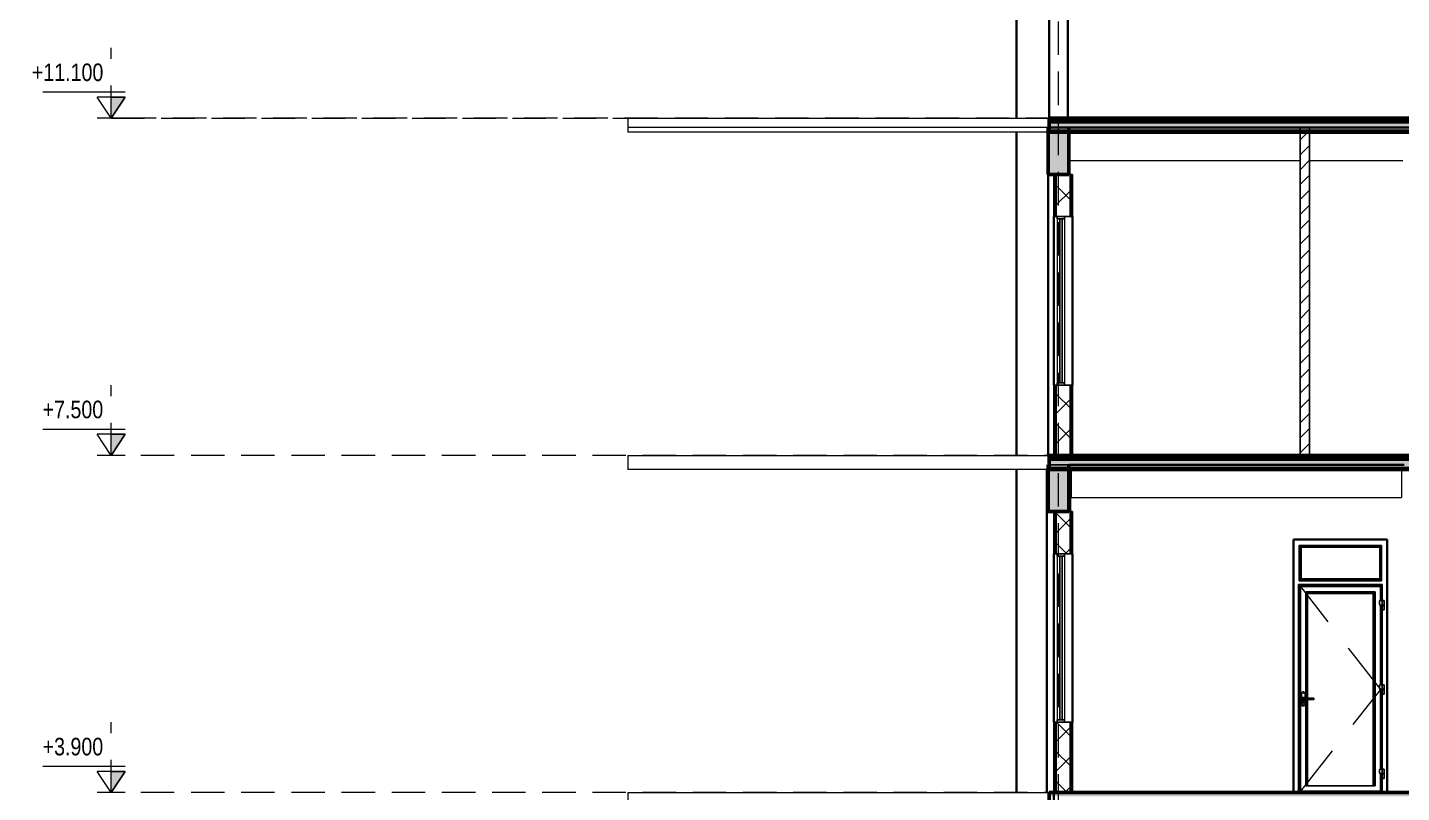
# Model space of a CAD drawing. Header units: millimetres. Extents: x -10459 to 43935, y -3751 to 20306.
# Drawn here: x -10459 to 4212, y 3900 to 12069 of the extents above; entities that cross this region are included whole.
import ezdxf

# ---------------------------------------------------------------- set-up
doc = ezdxf.new("R2010")
doc.units = ezdxf.units.MM
doc.linetypes.add('Centre', pattern=[2381.25, 476.25, -357.1875, 1190.625, -357.1875])
doc.linetypes.add('Hidden', pattern=[535.78125, 357.1875, -178.59375])
for name, color, linetype, lineweight in [('A-DOOR', 31, 'Continuous', 25), ('A-FLOR', 192, 'Continuous', 18), ('A-FLOR-LEVL', 51, 'Continuous', 9), ('A-FLOR-MCUT', 51, 'Continuous', 50), ('A-FLOR-PATT', 8, 'Continuous', 50), ('A-GLAZ', 151, 'Continuous', 25), ('A-WALL', 113, 'Continuous', 35), ('A-WALL-PATT', 111, 'Continuous', 25), ('S-BEAM', 12, 'Continuous', 18), ('S-COLS', 52, 'Continuous', 35), ('S-FNDN', 32, 'Continuous', 18), ('S-GRID', 1, 'Continuous', 9)]:
    doc.layers.add(name, color=color, linetype=linetype, lineweight=lineweight)
doc.styles.add('Arial', font='arial.ttf', dxfattribs={"width": 0.8, "height": 187.5})
pattern_1 = [(0, (3970.77, 5345.385), (304.8, 76.2), [25.146, -203.454, 25.146, -203.454, -1219.2]), (0, (3970.77, 5345.385), (304.8, 76.2), [-457.2, 25.146, -432.054, 25.146, -203.454, -533.4]), (0, (3970.77, 5345.385), (304.8, 76.2), [-1143, 25.146, -127.254, 25.146, -355.854]), (120, (4085.07, 5383.485), (-218.3911, 225.8645), [25.146, -203.454, 25.146, -203.454, -1219.2]), (120, (4085.07, 5383.485), (-218.3911, 225.8645), [-457.2, 25.146, -432.054, 25.146, -203.454, -533.4]), (120, (4085.07, 5383.485), (-218.3911, 225.8645), [-1143, 25.146, -127.254, 25.146, -355.854]), (240, (4123.17, 5535.885), (-86.4089, -302.0645), [25.146, -203.454, 25.146, -203.454, -1219.2]), (240, (4123.17, 5535.885), (-86.4089, -302.0645), [-457.2, 25.146, -432.054, 25.146, -203.454, -533.4]), (240, (4123.17, 5535.885), (-86.4089, -302.0645), [-1143, 25.146, -127.254, 25.146, -355.854])]
pattern_2 = [(45, (3970.77, 5345.39), (-159.099, 159.099), []), (135, (3970.77, 5345.39), (-159.099, -159.099), [])]

# ---------------------------------------------------------------- blocks, each defined once
blk = doc.blocks.new('CỬA 1 CÁNH EROWINDOW_có ô chết_ - D4_1000x2200-2368989-MẶT CẮT 1-1')
at = {"layer": 'A-DOOR'}
for p, q in [((3121, 6539), (3999, 6539)), ((3121, 6161), (3121, 6539)), ((3121, 6161), (3121, 6539)), ((3121, 6539), (3999, 6539)), ((3131, 6529), (3141, 6519)), ((3131, 6529), (3131, 6171)), ((3989, 6529), (3131, 6529)), ((3979, 6519), (3141, 6519)), ((3141, 6519), (3141, 6181)), ((3979, 6519), (3989, 6529)), ((3979, 6181), (3979, 6519)), ((3989, 6171), (3989, 6529)), ((3999, 6539), (3999, 6161)), ((3999, 6539), (3999, 6161)), ((3141, 6181), (3131, 6171)), ((3131, 6171), (3989, 6171)), ((3141, 6181), (3979, 6181)), ((3979, 6181), (3989, 6171)), ((3113, 6120), (4007, 6120)), ((3113, 6120), (3123, 6110)), ((3113, 3915), (3113, 6120)), ((3999, 6161), (3121, 6161)), ((3999, 6161), (3121, 6161)), ((3997, 6110), (3123, 6110)), ((3123, 6110), (3123, 3915)), ((3133, 6100), (3987, 6100)), ((3133, 3915), (3133, 6100)), ((3987, 6100), (3133, 6100)), ((3133, 6100), (3133, 3915)), ((3189, 4913), (3189, 6044)), ((3931, 6044), (3189, 6044)), ((3189, 4913), (3189, 6044)), ((3189, 6044), (3931, 6044)), ((3209, 6024), (3199, 6034)), ((3199, 6034), (3199, 4908)), ((3199, 6034), (3921, 6034)), ((3209, 6024), (3209, 4908)), ((3911, 6024), (3209, 6024)), ((3911, 6024), (3921, 6034)), ((3911, 3971), (3911, 6024)), ((3921, 6034), (3921, 3971)), ((3931, 3971), (3931, 6044)), ((3931, 6044), (3931, 3971)), ((3987, 6100), (3987, 5950)), ((3987, 5950), (3987, 6100)), ((4007, 6120), (3997, 6110)), ((3997, 6110), (3997, 5950)), ((4007, 6120), (4007, 5950)), ((3977, 5912), (3977, 5940)), ((3987, 5950), (4027, 5950)), ((4027, 5902), (3987, 5902)), ((3987, 5902), (3987, 5050)), ((3987, 5050), (3987, 5902)), ((3997, 5902), (3997, 5050)), ((4007, 5950), (4007, 5902)), ((4007, 5902), (4007, 5050)), ((4007, 5898), (4007, 5850)), ((4007, 5898), (4027, 5898)), ((4009, 5902), (4009, 5898)), ((4024, 5898), (4024, 5902)), ((4027, 5902), (4027, 5950)), ((4027, 5850), (4027, 5898)), ((4007, 5850), (4027, 5850)), ((3977, 5012), (3977, 5040)), ((3987, 5050), (4027, 5050)), ((4027, 5002), (3987, 5002)), ((3987, 5002), (3987, 4150)), ((3987, 4150), (3987, 5002)), ((3997, 5002), (3997, 4150)), ((4007, 5050), (4007, 5002)), ((4007, 5002), (4007, 4150)), ((4007, 4998), (4007, 4950)), ((4007, 4998), (4027, 4998)), ((4009, 5002), (4009, 4998)), ((4024, 4998), (4024, 5002)), ((4027, 5002), (4027, 5050)), ((4027, 4950), (4027, 4998)), ((3143, 4955), (3143, 4845)), ((3159, 4860), (3159, 4871)), ((3160, 4853), (3160, 4858)), ((3160, 4858), (3160, 4853)), ((3161, 4873), (3165, 4873)), ((3189, 4913), (3163, 4913)), ((3188, 4909), (3163, 4909)), ((3163, 4891), (3188, 4891)), ((3163, 4887), (3189, 4887)), ((3166, 4858), (3166, 4853)), ((3166, 4853), (3166, 4858)), ((3167, 4871), (3167, 4860)), ((3183, 4913), (3183, 4955)), ((3183, 4845), (3183, 4887)), ((3198, 4904), (3188, 4909)), ((3188, 4891), (3198, 4896)), ((3199, 4908), (3189, 4913)), ((3189, 4887), (3199, 4892)), ((3189, 3971), (3189, 4887)), ((3189, 3971), (3189, 4887)), ((3269, 4904), (3198, 4904)), ((3198, 4896), (3269, 4896)), ((3269, 4908), (3199, 4908)), ((3199, 4892), (3269, 4892)), ((3199, 4892), (3199, 3971)), ((3209, 4892), (3209, 3971)), ((4007, 4950), (4027, 4950)), ((3977, 4112), (3977, 4140)), ((3987, 4150), (4027, 4150)), ((4007, 4150), (4007, 4102)), ((4027, 4102), (4027, 4150)), ((3199, 3971), (3189, 3971)), ((3931, 3971), (3189, 3971)), ((3921, 3971), (3931, 3971)), ((4027, 4102), (3987, 4102)), ((3987, 4102), (3987, 3915)), ((3987, 3915), (3987, 4102)), ((3997, 4102), (3997, 3915)), ((4007, 4102), (4007, 3915)), ((4007, 4098), (4007, 4050)), ((4007, 4098), (4027, 4098)), ((4007, 4050), (4027, 4050)), ((4009, 4102), (4009, 4098)), ((4024, 4098), (4024, 4102)), ((4027, 4050), (4027, 4098)), ((3123, 3915), (3113, 3915)), ((3121, 3900), (3121, 3915)), ((3123, 3915), (3133, 3915)), ((3133, 3915), (3987, 3915)), ((3141, 3915), (3141, 3900)), ((3979, 3915), (3979, 3900)), ((3997, 3915), (3987, 3915)), ((4007, 3915), (3997, 3915)), ((3999, 3915), (3999, 3900))]:
    blk.add_line(p, q, dxfattribs=at)
at = {"layer": 'A-DOOR', "linetype": 'Centre', "lineweight": 18}
for p, q in [((3133, 6100), (3987, 5000)), ((3987, 5000), (3133, 3915))]:
    blk.add_line(p, q, dxfattribs=at)
at = {"layer": 'A-DOOR', "flags": 128}
for points in [[(3163, 4913), (3162, 4913), (3162, 4913), (3161, 4913), (3161, 4913), (3160, 4913), (3160, 4913), (3159, 4912), (3159, 4912), (3158, 4912), (3158, 4912), (3157, 4912), (3157, 4912), (3157, 4911), (3156, 4911), (3156, 4911), (3155, 4910), (3155, 4910), (3154, 4910), (3154, 4909), (3154, 4909), (3153, 4909), (3153, 4908), (3153, 4908), (3152, 4907), (3152, 4907), (3152, 4907), (3152, 4906), (3151, 4906), (3151, 4905), (3151, 4905), (3151, 4904), (3151, 4904), (3150, 4903), (3150, 4903), (3150, 4902), (3150, 4902), (3150, 4901), (3150, 4901), (3150, 4900), (3150, 4900), (3150, 4899), (3150, 4899), (3150, 4898), (3150, 4898), (3150, 4897), (3150, 4897), (3151, 4896), (3151, 4896), (3151, 4895), (3151, 4895), (3151, 4894), (3152, 4894), (3152, 4893), (3152, 4893), (3152, 4892), (3153, 4892), (3153, 4892), (3153, 4891), (3154, 4891), (3154, 4890), (3155, 4890), (3155, 4890), (3155, 4889), (3156, 4889), (3156, 4889), (3157, 4889), (3157, 4888), (3158, 4888), (3158, 4888), (3159, 4888), (3159, 4888), (3160, 4887), (3160, 4887), (3161, 4887), (3161, 4887), (3162, 4887), (3162, 4887), (3163, 4887), (3163, 4887)], [(3269, 4892), (3269, 4892), (3270, 4892), (3270, 4892), (3270, 4892), (3271, 4892), (3271, 4892), (3271, 4892), (3272, 4892), (3272, 4893), (3272, 4893), (3272, 4893), (3273, 4893), (3273, 4893), (3273, 4893), (3274, 4893), (3274, 4894), (3274, 4894), (3274, 4894), (3275, 4894), (3275, 4894), (3275, 4895), (3275, 4895), (3275, 4895), (3276, 4895), (3276, 4896), (3276, 4896), (3276, 4896), (3276, 4897), (3276, 4897), (3276, 4897), (3277, 4897), (3277, 4898), (3277, 4898), (3277, 4898), (3277, 4899), (3277, 4899), (3277, 4899), (3277, 4900), (3277, 4900), (3277, 4900), (3277, 4901), (3277, 4901), (3277, 4901), (3277, 4902), (3277, 4902), (3277, 4902), (3277, 4902), (3277, 4903), (3276, 4903), (3276, 4903), (3276, 4904), (3276, 4904), (3276, 4904), (3276, 4904), (3275, 4905), (3275, 4905), (3275, 4905), (3275, 4905), (3275, 4906), (3274, 4906), (3274, 4906), (3274, 4906), (3274, 4907), (3273, 4907), (3273, 4907), (3273, 4907), (3273, 4907), (3272, 4907), (3272, 4907), (3272, 4908), (3271, 4908), (3271, 4908), (3271, 4908), (3270, 4908), (3270, 4908), (3270, 4908), (3269, 4908), (3269, 4908), (3269, 4908)]]:
    blk.add_lwpolyline(points, dxfattribs=at)
at = {"layer": 'A-DOOR'}
for centre, radius, start, end in [((3987, 5940), 10, 90, 180), ((3987, 5940), 10, 150, 180), ((3987, 5912), 10, 180, 270), ((3987, 5912), 10, 195, 225), ((3987, 5040), 10, 90, 180), ((3987, 5040), 10, 150, 180), ((3987, 5012), 10, 180, 270), ((3987, 5012), 10, 195, 225), ((3163, 4955), 20, 0, 180), ((3163, 4845), 20, 180, 0), ((3163, 4900), 15, 59.6784, 180), ((3163, 4900), 15, 180, 297.213), ((3163, 4900), 8.66, 90, 270), ((3163, 4900), 15, 114.4972, 120), ((3163, 4900), 15, 99.6105, 105), ((3163, 4900), 15, 255, 260.3895), ((3161, 4871), 2.04, 90, 180), ((3160, 4860), 1.99, 180, 268.9596), ((3160, 4860), 1.99, 224.4798, 268.9596), ((3163, 4963), 3, 0, 180), ((3163, 4963), 3, 180, 0), ((3163, 4900), 3.02, 0, 180), ((3163, 4900), 3.02, 180, 0), ((3163, 4853), 2.5, 180, 0), ((3163, 4900), 15, 84.7698, 90), ((3163, 4900), 15, 270, 275.2302), ((3163, 4900), 3.02, 30, 45), ((3163, 4900), 3.02, 315, 330), ((3165, 4871), 2.04, 0, 90), ((3166, 4860), 1.99, 271.0404, 0), ((3166, 4860), 1.99, 271.0404, 315.5202), ((3163, 4900), 15, 69.9569, 75), ((3163, 4900), 15, 285, 290.0431), ((3269, 4900), 3.66, 270, 90), ((3163, 4838), 3, 0, 180), ((3163, 4838), 3, 180, 0), ((3987, 4140), 10, 90, 180), ((3987, 4140), 10, 150, 180), ((3987, 4112), 10, 180, 270), ((3987, 4112), 10, 195, 225)]:
    blk.add_arc(centre, radius, start, end, dxfattribs=at)
for points in [[(3189, 4913), (3189, 4913), (3189, 4913), (3188, 4911), (3188, 4909), (3188, 4909)], [(3189, 4887), (3189, 4887), (3189, 4887), (3188, 4889), (3188, 4891), (3188, 4891)], [(3199, 4908), (3199, 4908), (3199, 4908), (3198, 4906), (3198, 4904), (3198, 4904)], [(3199, 4892), (3199, 4892), (3199, 4892), (3198, 4894), (3198, 4896), (3198, 4896)]]:
    blk.add_open_spline(points, degree=3, dxfattribs=at)
blk = doc.blocks.new('M_Concrete-Rectangular-Column - COT250X350-2391838-MẶT CẮT 1-1')
at = {"layer": 'S-COLS'}
for p, q in [((425, 7350), (425, 3900)), ((675, 7350), (675, 6900))]:
    blk.add_line(p, q, dxfattribs=at)
blk = doc.blocks.new('M_Concrete-Rectangular-Column - COT220X300-2391839-MẶT CẮT 1-1')
at = {"layer": 'S-COLS'}
blk.add_line((440, 10500), (440, 7500), dxfattribs=at)
blk = doc.blocks.new('M_Concrete-Rectangular-Column - COT200X250-2391840-MẶT CẮT 1-1')
at = {"layer": 'S-COLS'}
for p, q in [((450, 12600), (450, 11100)), ((650, 12600), (650, 11100))]:
    blk.add_line(p, q, dxfattribs=at)
blk = doc.blocks.new('CUA SO 2 CANH NHOM KINH O O THOANG - S1_1500x1800-V23-MẶT CẮT 1-1')
at = {"layer": 'A-GLAZ'}
for p, q in [((613, 6450), (537, 6450)), ((537, 6450), (537, 6425)), ((537, 6425), (613, 6425)), ((587.5, 6425), (562.5, 6425)), ((562.5, 6425), (562.5, 4675)), ((587.5, 4675), (587.5, 6425)), ((613, 6425), (613, 6450)), ((613, 4675), (537, 4675)), ((537, 4675), (537, 4650)), ((537, 4650), (613, 4650)), ((562.5, 4675), (587.5, 4675)), ((613, 4650), (613, 4675))]:
    blk.add_line(p, q, dxfattribs=at)
at = {"layer": 'A-GLAZ', "lineweight": 18}
for p, q in [((537, 6425), (537, 4675)), ((613, 6425), (613, 4675))]:
    blk.add_line(p, q, dxfattribs=at)
blk = doc.blocks.new('Level - 000_-1742766-MẶT CẮT 1-1')
at = {"layer": 'A-FLOR-LEVL'}
blk.add_hatch(color=256, dxfattribs=at).paths.add_polyline_path([(37186, 4125), (37186, 3900), (37036, 4125)])
for p, q in [((37186, 3900), (37186, 4650)), ((37036, 4177), (37915, 4177)), ((37186, 3900), (37036, 4125)), ((37036, 4125), (37336, 4125)), ((37186, 4125), (37036, 4125)), ((37036, 4125), (37186, 3900)), ((37186, 3900), (37336, 4125)), ((37186, 3900), (37186, 4125)), ((37036, 3900), (37336, 3900))]:
    blk.add_line(p, q, dxfattribs=at)

msp = doc.modelspace()

# ---------------------------------------------------------------- hatches: boundary and pattern name
at = {"layer": 'A-FLOR-PATT'}
for points in [[(37169, 11060), (37256, 11060), (37256, 11100), (450, 11100), (450, 11060), (37074, 11060)], [(450, 10960), (37256, 10960), (37256, 11060), (450, 11060), (450, 11002)], [(37169, 7460), (37256, 7460), (37256, 7500), (450, 7500), (450, 7460), (36979, 7460)], [(37169, 7360), (37256, 7360), (37256, 7460), (450, 7460), (450, 7360), (36979, 7360)], [(37169, 3860), (37256, 3860), (37256, 3900), (450, 3900), (450, 3860), (37074, 3860)]]:
    msp.add_hatch(color=256, dxfattribs=at).paths.add_polyline_path(points)
at = {"layer": 'A-FLOR-PATT', "lineweight": 18}
for points in [[(37169, 10950), (37256, 10950), (37256, 10960), (450, 10960), (450, 10950), (36789, 10950)], [(37169, 7350), (37256, 7350), (37256, 7360), (450, 7360), (450, 7350), (36979, 7350)]]:
    msp.add_hatch(color=256, dxfattribs=at).paths.add_polyline_path(points)
at = {"layer": 'A-WALL-PATT', "lineweight": 18}
h = msp.add_hatch(dxfattribs=at)
h.set_pattern_fill('FP_3', color=256, style=0, pattern_type=2)
h.set_pattern_definition([(45, (3970.77, 5345.39), (-79.5495, 79.5495), [])])
h.paths.add_polyline_path([(3230, 7500), (3230, 11000), (3130, 11000), (3130, 7500)])
h = msp.add_hatch(dxfattribs=at)
h.set_pattern_fill('FP_1', color=256, style=0, pattern_type=2)
h.set_pattern_definition(pattern_1)
h.paths.add_polyline_path([(500, 7500), (515, 7500), (515, 8250), (500, 8250), (500, 7618)])
h.paths.add_polyline_path([(515, 10050), (515, 10500), (500, 10500), (500, 10050)])
h = msp.add_hatch(dxfattribs=at)
h.set_pattern_fill('FP_2', color=256, style=0, pattern_type=2)
h.set_pattern_definition(pattern_2)
h.paths.add_polyline_path([(518, 7500), (685, 7500), (685, 8250), (515, 8250), (515, 7500)])
h.paths.add_polyline_path([(518, 10050), (685, 10050), (685, 10500), (515, 10500), (515, 10050)])
h = msp.add_hatch(dxfattribs=at)
h.set_pattern_fill('FP_1', color=256, style=0, pattern_type=2)
h.set_pattern_definition(pattern_1)
h.paths.add_polyline_path([(700, 7500), (700, 8250), (685, 8250), (685, 7500)])
h.paths.add_polyline_path([(700, 10050), (700, 10500), (685, 10500), (685, 10050)])
h = msp.add_hatch(dxfattribs=at)
h.set_pattern_fill('FP_1', color=256, style=0, pattern_type=2)
h.set_pattern_definition(pattern_1)
h.paths.add_polyline_path([(515, 3900), (515, 4650), (500, 4650), (500, 3900)])
h.paths.add_polyline_path([(515, 6450), (515, 6900), (500, 6900), (500, 6450)])
h = msp.add_hatch(dxfattribs=at)
h.set_pattern_fill('FP_2', color=256, style=0, pattern_type=2)
h.set_pattern_definition(pattern_2)
h.paths.add_polyline_path([(518, 3900), (685, 3900), (685, 4650), (515, 4650), (515, 3900)])
h.paths.add_polyline_path([(515, 6450), (685, 6450), (685, 6900), (515, 6900), (515, 6694)])
h = msp.add_hatch(dxfattribs=at)
h.set_pattern_fill('FP_1', color=256, style=0, pattern_type=2)
h.set_pattern_definition(pattern_1)
h.paths.add_polyline_path([(685, 3900), (700, 3900), (700, 4650), (685, 4650), (685, 3925)])
h.paths.add_polyline_path([(700, 6450), (700, 6900), (685, 6900), (685, 6450)])
at = {"layer": 'S-BEAM'}
for points in [[(440, 10500), (660, 10500), (660, 11000), (440, 11000), (440, 10695)], [(440, 6900), (660, 6900), (660, 7400), (440, 7400), (440, 7002)]]:
    msp.add_hatch(color=8, dxfattribs=at).paths.add_polyline_path(points)

# ---------------------------------------------------------------- linework, layer by layer
at = {"layer": 'A-FLOR'}
for p, q in [((-4050, 11100), (-4050, 10950)), ((440, 10950), (-4050, 10950)), ((-4050, 7500), (-4050, 7350)), ((-4050, 7500), (450, 7500)), ((440, 7350), (-4050, 7350)), ((-4050, 3900), (-4050, 3750)), ((-4050, 3900), (450, 3900))]:
    msp.add_line(p, q, dxfattribs=at)
at = {"layer": 'A-FLOR', "color": 7, "lineweight": 50}
for p, q in [((37256, 11100), (450, 11100)), ((450, 11100), (450, 10950)), ((450, 10950), (37256, 10950)), ((37256, 7500), (450, 7500)), ((450, 7500), (450, 7350)), ((450, 7350), (37256, 7350)), ((37256, 3900), (450, 3900)), ((450, 3900), (450, 3750))]:
    msp.add_line(p, q, dxfattribs=at)
at = {"layer": 'A-FLOR-LEVL', "linetype": 'Hidden'}
for p, q in [((42886, 11100), (-9566, 11100)), ((-9566, 11100), (15240, 11100)), ((37186, 7500), (-9566, 7500)), ((37186, 3900), (-9566, 3900))]:
    msp.add_line(p, q, dxfattribs=at)
at = {"layer": 'A-FLOR-MCUT'}
for p, q in [((37256, 11060), (450, 11060)), ((37256, 10960), (450, 10960)), ((37256, 7460), (450, 7460)), ((37256, 7360), (450, 7360))]:
    msp.add_line(p, q, dxfattribs=at)
at = {"layer": 'A-WALL'}
for p, q in [((100, 12600), (100, 11100)), ((100, 10950), (100, 7500)), ((673, 10750), (660, 10750)), ((500, 8250), (500, 10050)), ((700, 10050), (700, 8250)), ((100, 7350), (100, 3900)), ((688, 7150), (675, 7150)), ((3060, 3900), (3060, 6600)), ((3060, 6600), (4060, 6600)), ((4060, 6600), (4060, 3900)), ((500, 4650), (500, 6450)), ((700, 6450), (700, 4650))]:
    msp.add_line(p, q, dxfattribs=at)
at = {"layer": 'A-WALL', "lineweight": 25}
for p, q in [((3130, 11000), (3130, 7500)), ((3230, 7500), (3230, 11000)), ((700, 10500), (500, 10500)), ((500, 10500), (500, 10050)), ((700, 10050), (700, 10500)), ((500, 10050), (700, 10050)), ((700, 8250), (500, 8250)), ((500, 8250), (500, 7500)), ((700, 7500), (700, 8250)), ((700, 6900), (500, 6900)), ((500, 6900), (500, 6450)), ((700, 6450), (700, 6900)), ((500, 6450), (700, 6450)), ((700, 4650), (500, 4650)), ((500, 4650), (500, 3900)), ((700, 3900), (700, 4650))]:
    msp.add_line(p, q, dxfattribs=at)
at = {"layer": 'A-WALL', "lineweight": 50}
for p, q in [((515, 10500), (515, 10050)), ((685, 10500), (685, 10050)), ((515, 8250), (515, 7500)), ((685, 8250), (685, 7500)), ((515, 6900), (515, 6450)), ((685, 6900), (685, 6450)), ((515, 4650), (515, 3900)), ((685, 4650), (685, 3900))]:
    msp.add_line(p, q, dxfattribs=at)
at = {"layer": 'S-BEAM', "lineweight": 50}
for p, q in [((450, 11000), (440, 11000)), ((440, 11000), (440, 10500)), ((660, 10500), (660, 11000)), ((440, 10500), (660, 10500)), ((450, 7400), (440, 7400)), ((440, 7400), (440, 6900)), ((660, 6900), (660, 7400)), ((440, 6900), (660, 6900))]:
    msp.add_line(p, q, dxfattribs=at)
at = {"layer": 'S-BEAM'}
for p, q in [((660, 11000), (450, 11000)), ((673, 10650), (673, 10950)), ((673, 10650), (3130, 10650)), ((3230, 10650), (4227, 10650)), ((660, 7400), (450, 7400)), ((688, 7050), (688, 7350)), ((4212, 7350), (4212, 7050)), ((688, 7050), (4212, 7050))]:
    msp.add_line(p, q, dxfattribs=at)
at = {"layer": 'S-FNDN'}
for p, q in [((-4050, 11100), (450, 11100)), ((440, 11000), (-4050, 11000)), ((450, 7400), (660, 7400)), ((-4050, 3900), (-4050, 3800))]:
    msp.add_line(p, q, dxfattribs=at)
at = {"layer": 'S-FNDN', "lineweight": 35}
for p, q in [((450, 11100), (450, 11000)), ((450, 11000), (37256, 11000)), ((450, 7500), (450, 7400)), ((660, 7400), (4240, 7400)), ((500, 3900), (500, 3800))]:
    msp.add_line(p, q, dxfattribs=at)
at = {"layer": 'S-GRID', "linetype": 'Hidden'}
msp.add_line((550, -3226), (550, 20306), dxfattribs=at)

# ---------------------------------------------------------------- block references
at = {"layer": 'A-DOOR'}
msp.add_blockref('CỬA 1 CÁNH EROWINDOW_có ô chết_ - D4_1000x2200-2368989-MẶT CẮT 1-1', (0, 0), dxfattribs=at)
at = {"layer": 'A-FLOR-LEVL', "extrusion": (0, 0, -1)}
for p in [(-27620, 7200), (-27620, 3600), (-27620, 0)]:
    msp.add_blockref('Level - 000_-1742766-MẶT CẮT 1-1', p, dxfattribs=at)
at = {"layer": 'A-GLAZ', "lineweight": 18}
for p in [(0, 3600), (0, 0)]:
    msp.add_blockref('CUA SO 2 CANH NHOM KINH O O THOANG - S1_1500x1800-V23-MẶT CẮT 1-1', p, dxfattribs=at)
at = {"layer": 'S-COLS'}
for name in ['M_Concrete-Rectangular-Column - COT200X250-2391840-MẶT CẮT 1-1', 'M_Concrete-Rectangular-Column - COT220X300-2391839-MẶT CẮT 1-1', 'M_Concrete-Rectangular-Column - COT250X350-2391838-MẶT CẮT 1-1']:
    msp.add_blockref(name, (0, 0), dxfattribs=at)

# ---------------------------------------------------------------- next in the draw order: texts
at = {"layer": 'A-FLOR-LEVL', "char_height": 187.5, "attachment_point": 1, "style": 'Arial', "bg_fill": 3, "box_fill_scale": 1.25, "bg_fill_color": 256, "bg_fill_true_color": 13158600, "bg_fill_transparency": 0}
for s, insert, width in [('+11.100', (-10412, 11684), 918.73), ('+7.500', (-10297, 8084), 779.24), ('+3.900', (-10297, 4484), 779.24)]:
    msp.add_mtext(s, dxfattribs=dict(at, insert=insert, width=width))

# ---------------------------------------------------------------- next in the draw order: texts
for s, insert, width in [('+11.100', (-10412, 11684), 918.73), ('+7.500', (-10297, 8084), 779.24), ('+3.900', (-10297, 4484), 779.24)]:
    msp.add_mtext(s, dxfattribs=dict(at, insert=insert, width=width))

# ---------------------------------------------------------------- next in the draw order: block references
at = {"layer": 'A-FLOR-LEVL', "extrusion": (0, 0, -1)}
msp.add_blockref('Level - 000_-1742766-MẶT CẮT 1-1', (-27620, 7200), dxfattribs=at)

# ---------------------------------------------------------------- next in the draw order: texts
at = {"layer": 'A-FLOR-LEVL', "insert": (-10412, 11684), "char_height": 187.5, "width": 918.73, "attachment_point": 1, "style": 'Arial', "bg_fill": 3, "box_fill_scale": 1.25, "bg_fill_color": 256, "bg_fill_true_color": 13158600, "bg_fill_transparency": 0}
msp.add_mtext('+11.100', dxfattribs=at)

# ---------------------------------------------------------------- next in the draw order: texts
msp.add_mtext('+11.100', dxfattribs=at)

doc.saveas('drawing.dxf')
